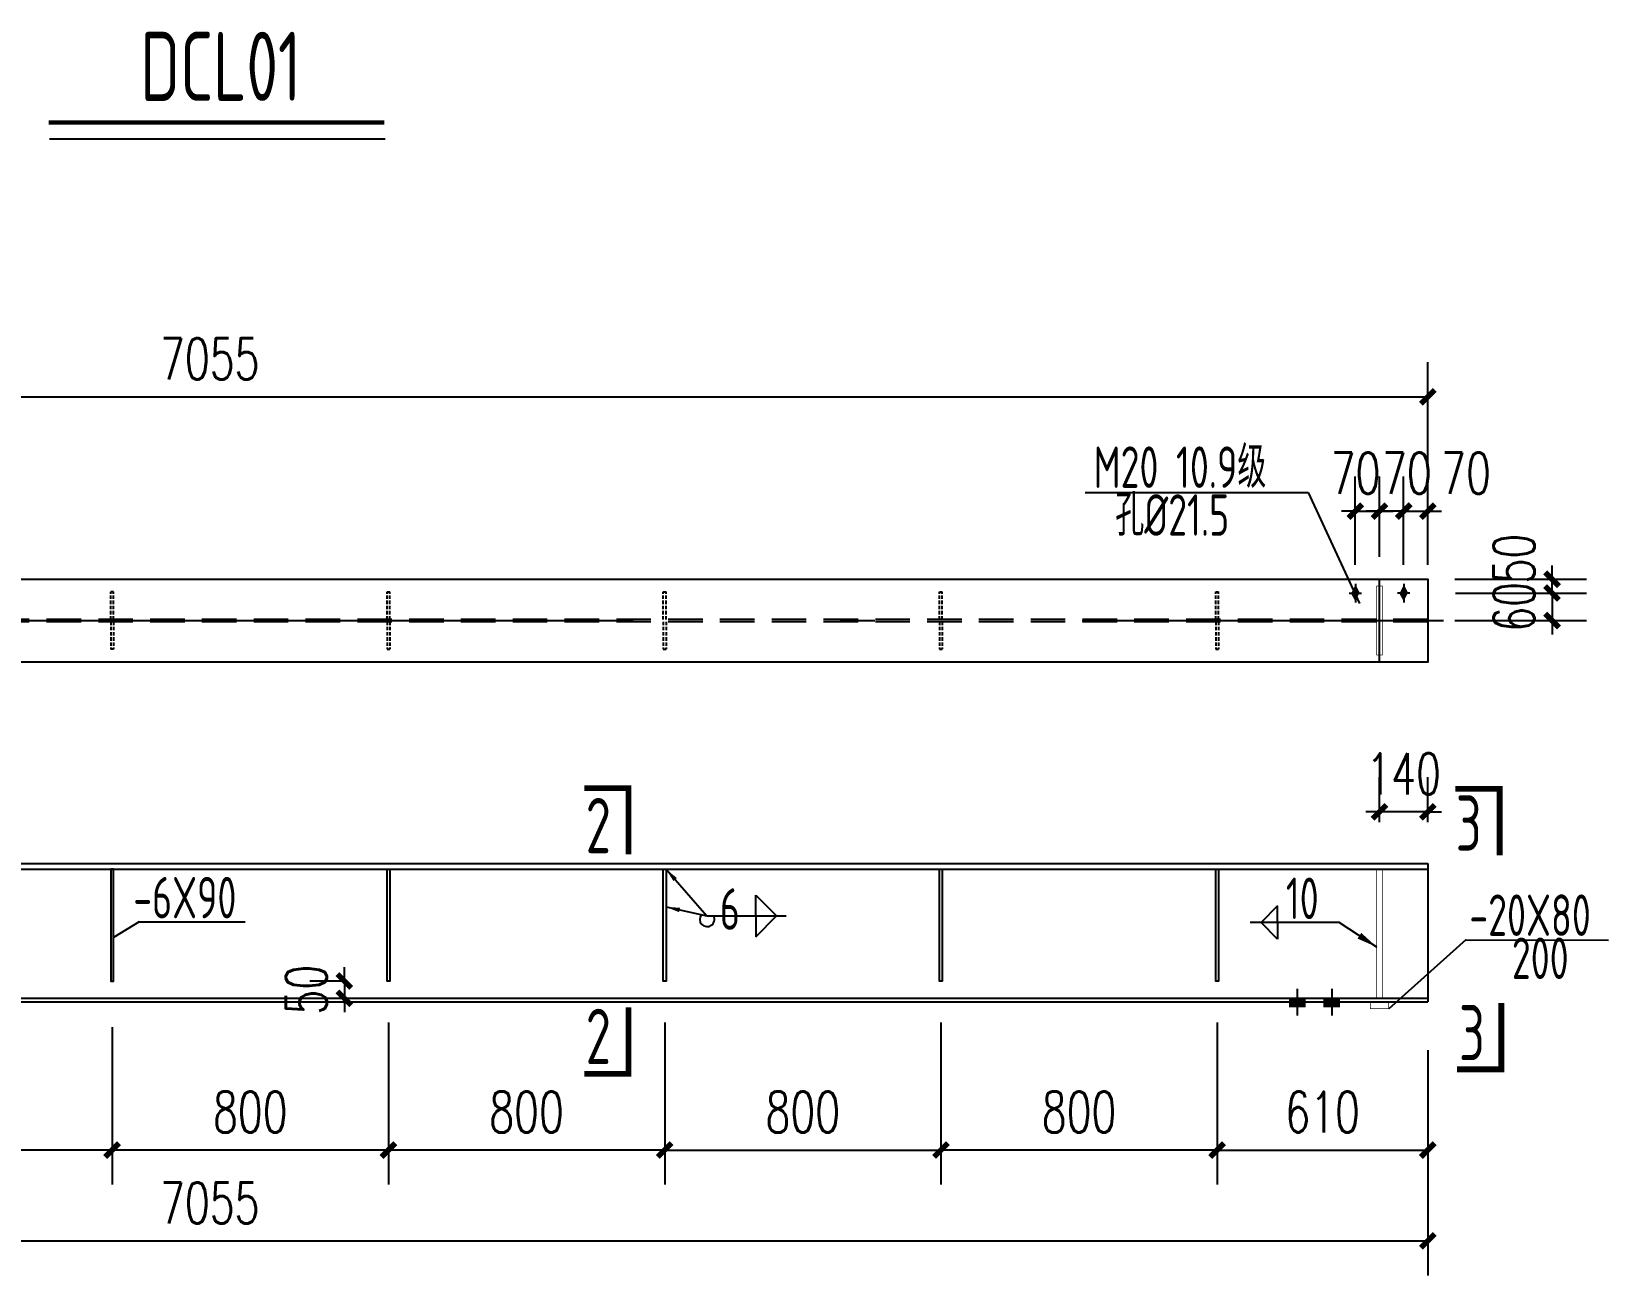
# Model space of a CAD drawing. Extents: x -89996 to 1006241, y -2176 to 440573.
# Drawn here: x 939213 to 962045, y 131713 to 149718 of the extents above; entities that cross this region are included whole.
import ezdxf
from ezdxf.enums import TextEntityAlignment as Align

# ---------------------------------------------------------------- set-up
doc = ezdxf.new("R2010")
doc.units = 0
doc.header["$LTSCALE"] = 1000
doc.header["$MEASUREMENT"] = 0
for name, pattern in [('ACAD_ISO04W100', [30.5, 24, -3, 0.5, -3]), ('DASHED', [0.75, 0.5, -0.25]), ('DOTE', [2.42, 2, -0.2, 0.02, -0.2])]:
    doc.linetypes.add(name, pattern=pattern)
for name, color, linetype in [('AXIS', 3, 'Continuous'), ('BOLT', 251, 'Continuous'), ('DOTE', 1, 'DOTE'), ('NUM', 7, 'Continuous'), ('PUB_DIM', 3, 'Continuous'), ('PZ', 202, 'Continuous'), ('TEXT', 7, 'Continuous'), ('THIN', 7, 'Continuous'), ('WELD', 7, 'Continuous'), ('吊车梁', 161, 'Continuous'), ('框线', 252, 'Continuous'), ('轴线', 8, 'ACAD_ISO04W100')]:
    doc.layers.add(name, color=color, linetype=linetype)
doc.styles.add('_TCH_DIM_T3', font='SIMPLEX', dxfattribs={"width": 0.705882, "bigfont": 'GBCBIG'})
doc.styles.get("Standard").update_dxf_attribs({"font": 'gbenor.shx', "bigfont": 'gbcbig.shx'})
doc.styles.add('TSSD_Label', font='tssdeng.shx', dxfattribs={"width": 0.7, "bigfont": 'hztxt.shx'})
doc.dimstyles.new('TCH-200-5', dxfattribs={"dimtxt": 595, "dimasz": 200, "dimexe": 500, "dimexo": 600, "dimgap": 252.5, "dimtad": 1, "dimdec": 0, "dimlfac": 0.2, "dimzin": 0, "dimdsep": 46, "dimtxsty": '_TCH_DIM_T3', "dimblk": 'ARCHTICK', "dimcen": 0.09, "dimclrd": 124, "dimclre": 124, "dimclrt": 7, "dimazin": 2, "dimtfac": 1, "dimtdec": 0, "dimtix": 1, "dimtmove": 2, "dimatfit": 3, "dimfxl": 0, "dimtolj": 1, "dimtzin": 0, "dimarcsym": 0})
doc.dimstyles.new('TSSD_LEADER_STYLE_200.0', dxfattribs={"dimtxt": 0.18, "dimasz": 200, "dimexe": 0.18, "dimexo": 0.0625, "dimgap": 0.09, "dimtad": 0, "dimtih": 1, "dimtoh": 1, "dimdec": 4, "dimzin": 0, "dimdsep": 46, "dimtxsty": 'Standard', "dimcen": 0.09, "dimadec": 0, "dimazin": 0, "dimtfac": 1, "dimtdec": 4, "dimtofl": 0, "dimtmove": 0, "dimatfit": 3, "dimfxl": 0, "dimtolj": 1, "dimtzin": 0, "dimarcsym": 0})

# ---------------------------------------------------------------- blocks, each defined once
blk = doc.blocks.new('_ArchTick')
at = {"color": 0, "linetype": 'ByBlock', "const_width": 0.4}
blk.add_lwpolyline([(-0.5, -0.5), (0.5, 0.5)], dxfattribs=at)
blk = doc.blocks.new('*D1382')
at = {"layer": 'AXIS', "color": 124, "lineweight": -2, "transparency": 16777216}
for p, q in [((958380, 142000), (958380, 143276)), ((958730, 142115), (958730, 143276)), ((958380, 142776), (958180, 142776)), ((958380, 142776), (958730, 142776)), ((958730, 142776), (958930, 142776))]:
    blk.add_line(p, q, dxfattribs=at)
at = {"layer": 'Defpoints', "color": 0, "transparency": 16777216}
for p in [(958730, 142776), (958380, 141400, 2366), (958730, 141515, 2366)]:
    blk.add_point(p, dxfattribs=at)
at = {"layer": 'AXIS', "color": 124, "lineweight": -2, "transparency": 16777216, "xscale": 200, "yscale": 200, "zscale": 200}
blk.add_blockref('_ArchTick', (958380, 142776), dxfattribs=at)
at = {"layer": 'AXIS', "color": 124, "lineweight": -2, "transparency": 16777216, "xscale": 200, "yscale": 200, "zscale": 200, "rotation": 180}
blk.add_blockref('_ArchTick', (958730, 142776), dxfattribs=at)
at = {"layer": 'AXIS', "color": 7, "transparency": 16777216, "insert": (958384, 143326), "char_height": 595, "attachment_point": 5, "style": '_TCH_DIM_T3'}
blk.add_mtext('\\A1;70', dxfattribs=at)
blk = doc.blocks.new('_WELD004')
at = {"color": 0, "linetype": 'ByBlock'}
for p, q in [((0, 1), (1, 0)), ((0, 0), (0, 1))]:
    blk.add_line(p, q, dxfattribs=at)
blk = doc.blocks.new('*D1383')
at = {"layer": 'AXIS', "color": 124, "lineweight": -2, "transparency": 16777216}
for p, q in [((958730, 142115), (958730, 143276)), ((959080, 142000), (959080, 143276)), ((958730, 142776), (958530, 142776)), ((959080, 142776), (958730, 142776)), ((959080, 142776), (959280, 142776))]:
    blk.add_line(p, q, dxfattribs=at)
at = {"layer": 'Defpoints', "color": 0, "transparency": 16777216}
for p in [(958730, 142776), (958730, 141515, 2366), (959080, 141400, 2366)]:
    blk.add_point(p, dxfattribs=at)
at = {"layer": 'AXIS', "color": 124, "lineweight": -2, "transparency": 16777216, "xscale": 200, "yscale": 200, "zscale": 200}
blk.add_blockref('_ArchTick', (958730, 142776), dxfattribs=at)
at = {"layer": 'AXIS', "color": 124, "lineweight": -2, "transparency": 16777216, "xscale": 200, "yscale": 200, "zscale": 200, "rotation": 180}
blk.add_blockref('_ArchTick', (959080, 142776), dxfattribs=at)
at = {"layer": 'AXIS', "color": 7, "transparency": 16777216, "insert": (959127, 143326), "char_height": 595, "attachment_point": 5, "style": '_TCH_DIM_T3'}
blk.add_mtext('\\A1;70', dxfattribs=at)
blk = doc.blocks.new('*D1384')
at = {"layer": 'AXIS', "color": 124, "lineweight": -2, "transparency": 16777216}
for p, q in [((959080, 142000), (959080, 143276)), ((959430, 142000), (959430, 143276)), ((959080, 142776), (958880, 142776)), ((959080, 142776), (959430, 142776)), ((959430, 142776), (959630, 142776))]:
    blk.add_line(p, q, dxfattribs=at)
at = {"layer": 'Defpoints', "color": 0, "transparency": 16777216}
for p in [(959430, 142776), (959080, 141400, 3397), (959430, 141400, -5738)]:
    blk.add_point(p, dxfattribs=at)
at = {"layer": 'AXIS', "color": 124, "lineweight": -2, "transparency": 16777216, "xscale": 200, "yscale": 200, "zscale": 200}
blk.add_blockref('_ArchTick', (959080, 142776), dxfattribs=at)
at = {"layer": 'AXIS', "color": 124, "lineweight": -2, "transparency": 16777216, "xscale": 200, "yscale": 200, "zscale": 200, "rotation": 180}
blk.add_blockref('_ArchTick', (959430, 142776), dxfattribs=at)
at = {"layer": 'AXIS', "color": 7, "transparency": 16777216, "insert": (959983, 143326), "char_height": 595, "attachment_point": 5, "style": '_TCH_DIM_T3'}
blk.add_mtext('\\A1;70', dxfattribs=at)
blk = doc.blocks.new('*D1385')
at = {"layer": 'AXIS', "color": 124, "lineweight": -2, "transparency": 16777216}
for p, q in [((959821, 141791), (961729, 141791)), ((961229, 141791), (961229, 141991)), ((961229, 141591), (961229, 141791)), ((959829, 141591), (961729, 141591)), ((961229, 141591), (961229, 141391))]:
    blk.add_line(p, q, dxfattribs=at)
at = {"layer": 'Defpoints', "color": 0, "transparency": 16777216}
for p in [(959221, 141791, 6183), (961229, 141791), (959229, 141591, 2366)]:
    blk.add_point(p, dxfattribs=at)
at = {"layer": 'AXIS', "color": 124, "lineweight": -2, "transparency": 16777216, "xscale": 200, "yscale": 200, "zscale": 200}
for p, rotation in [((961229, 141791), 270), ((961229, 141591), 90)]:
    blk.add_blockref('_ArchTick', p, dxfattribs=dict(at, rotation=rotation))
at = {"layer": 'AXIS', "color": 7, "transparency": 16777216, "insert": (960679, 142089), "char_height": 595, "attachment_point": 5, "rotation": 90, "style": '_TCH_DIM_T3'}
blk.add_mtext('\\A1;50', dxfattribs=at)
blk = doc.blocks.new('*D1386')
at = {"layer": 'AXIS', "color": 124, "lineweight": -2, "transparency": 16777216}
for p, q in [((961229, 141591), (961229, 141791)), ((959829, 141591), (961729, 141591)), ((961229, 141591), (961229, 141191)), ((959821, 141191), (961729, 141191)), ((961229, 141191), (961229, 140991))]:
    blk.add_line(p, q, dxfattribs=at)
at = {"layer": 'Defpoints', "color": 0, "transparency": 16777216}
for p in [(959229, 141591, 2366), (959221, 141191, -7258), (961229, 141191)]:
    blk.add_point(p, dxfattribs=at)
at = {"layer": 'AXIS', "color": 124, "lineweight": -2, "transparency": 16777216, "xscale": 200, "yscale": 200, "zscale": 200}
for p, rotation in [((961229, 141591), 270), ((961229, 141191), 90)]:
    blk.add_blockref('_ArchTick', p, dxfattribs=dict(at, rotation=rotation))
at = {"layer": 'AXIS', "color": 7, "transparency": 16777216, "insert": (960679, 141391), "char_height": 595, "attachment_point": 5, "rotation": 90, "style": '_TCH_DIM_T3'}
blk.add_mtext('\\A1;60', dxfattribs=at)
blk = doc.blocks.new('*D1387')
at = {"layer": 'AXIS', "color": 124, "lineweight": -2, "transparency": 16777216}
for p, q in [((956380, 134568), (956380, 133028)), ((959430, 134473), (959430, 133028)), ((956380, 133528), (959430, 133528))]:
    blk.add_line(p, q, dxfattribs=at)
at = {"layer": 'Defpoints', "color": 0, "transparency": 16777216}
for p in [(956380, 135168, 2558), (959430, 135073, 5955), (959430, 133528)]:
    blk.add_point(p, dxfattribs=at)
at = {"layer": 'AXIS', "color": 124, "lineweight": -2, "transparency": 16777216, "xscale": 200, "yscale": 200, "zscale": 200, "rotation": 180}
blk.add_blockref('_ArchTick', (956380, 133528), dxfattribs=at)
at = {"layer": 'AXIS', "color": 124, "lineweight": -2, "transparency": 16777216, "xscale": 200, "yscale": 200, "zscale": 200}
blk.add_blockref('_ArchTick', (959430, 133528), dxfattribs=at)
at = {"layer": 'AXIS', "color": 7, "transparency": 16777216, "insert": (957905, 134078), "char_height": 595, "attachment_point": 5, "style": '_TCH_DIM_T3'}
blk.add_mtext('\\A1;610', dxfattribs=at)
blk = doc.blocks.new('*D1372')
at = {"layer": 'AXIS', "color": 124, "lineweight": -2, "transparency": 16777216}
for p, q in [((943742, 135974), (943742, 136174)), ((943760, 135974), (943242, 135974)), ((943742, 135974), (943742, 135724)), ((943741, 135724), (943242, 135724)), ((943742, 135724), (943742, 135524))]:
    blk.add_line(p, q, dxfattribs=at)
at = {"layer": 'Defpoints', "color": 0, "transparency": 16777216}
for p in [(944360, 135974, -3397), (943742, 135724), (944341, 135724, -6435)]:
    blk.add_point(p, dxfattribs=at)
at = {"layer": 'AXIS', "color": 124, "lineweight": -2, "transparency": 16777216, "xscale": 200, "yscale": 200, "zscale": 200}
for p, rotation in [((943742, 135974), 270), ((943742, 135724), 90)]:
    blk.add_blockref('_ArchTick', p, dxfattribs=dict(at, rotation=rotation))
at = {"layer": 'AXIS', "color": 7, "transparency": 16777216, "insert": (943192, 135849), "char_height": 595, "attachment_point": 5, "rotation": 90, "style": '_TCH_DIM_T3'}
blk.add_mtext('\\A1;50', dxfattribs=at)
blk = doc.blocks.new('*D1374')
at = {"layer": 'AXIS', "color": 124, "lineweight": -2, "transparency": 16777216}
for p, q in [((924155, 134974), (924155, 131713)), ((959430, 134974), (959430, 131713)), ((924155, 132213), (959430, 132213))]:
    blk.add_line(p, q, dxfattribs=at)
at = {"layer": 'Defpoints', "color": 0, "transparency": 16777216}
for p in [(924155, 135574, 3397), (959430, 135574, 7213), (959430, 132213)]:
    blk.add_point(p, dxfattribs=at)
at = {"layer": 'AXIS', "color": 124, "lineweight": -2, "transparency": 16777216, "xscale": 200, "yscale": 200, "zscale": 200, "rotation": 180}
blk.add_blockref('_ArchTick', (924155, 132213), dxfattribs=at)
at = {"layer": 'AXIS', "color": 124, "lineweight": -2, "transparency": 16777216, "xscale": 200, "yscale": 200, "zscale": 200}
blk.add_blockref('_ArchTick', (959430, 132213), dxfattribs=at)
at = {"layer": 'AXIS', "color": 7, "transparency": 16777216, "insert": (941793, 132763), "char_height": 595, "width": 1480, "attachment_point": 5, "style": '_TCH_DIM_T3'}
blk.add_mtext('\\A1;7055', dxfattribs=at)
blk = doc.blocks.new('*D1377')
at = {"layer": 'AXIS', "color": 124, "lineweight": -2, "transparency": 16777216}
for p, q in [((924155, 142266), (924155, 144930)), ((959430, 142266), (959430, 144930)), ((924155, 144430), (959430, 144430))]:
    blk.add_line(p, q, dxfattribs=at)
at = {"layer": 'Defpoints', "color": 0, "transparency": 16777216}
for p in [(959430, 144430), (924155, 141666, 3397), (959430, 141666, 7213)]:
    blk.add_point(p, dxfattribs=at)
at = {"layer": 'AXIS', "color": 124, "lineweight": -2, "transparency": 16777216, "xscale": 200, "yscale": 200, "zscale": 200, "rotation": 180}
blk.add_blockref('_ArchTick', (924155, 144430), dxfattribs=at)
at = {"layer": 'AXIS', "color": 124, "lineweight": -2, "transparency": 16777216, "xscale": 200, "yscale": 200, "zscale": 200}
blk.add_blockref('_ArchTick', (959430, 144430), dxfattribs=at)
at = {"layer": 'AXIS', "color": 7, "transparency": 16777216, "insert": (941793, 144980), "char_height": 595, "attachment_point": 5, "style": '_TCH_DIM_T3'}
blk.add_mtext('\\A1;7055', dxfattribs=at)
blk = doc.blocks.new('*D1378')
at = {"layer": 'AXIS', "color": 124, "lineweight": -2, "transparency": 16777216}
for p, q in [((936380, 135309), (936380, 133028)), ((940380, 135309), (940380, 133028)), ((940380, 133528), (936380, 133528))]:
    blk.add_line(p, q, dxfattribs=at)
at = {"layer": 'Defpoints', "color": 0, "transparency": 16777216}
for p in [(936380, 135909), (940380, 135909), (936380, 133528)]:
    blk.add_point(p, dxfattribs=at)
at = {"layer": 'AXIS', "color": 124, "lineweight": -2, "transparency": 16777216, "xscale": 200, "yscale": 200, "zscale": 200, "rotation": 180}
blk.add_blockref('_ArchTick', (936380, 133528), dxfattribs=at)
at = {"layer": 'AXIS', "color": 124, "lineweight": -2, "transparency": 16777216, "xscale": 200, "yscale": 200, "zscale": 200}
blk.add_blockref('_ArchTick', (940380, 133528), dxfattribs=at)
at = {"layer": 'AXIS', "color": 7, "transparency": 16777216, "insert": (938380, 134078), "char_height": 595, "attachment_point": 5, "style": '_TCH_DIM_T3'}
blk.add_mtext('\\A1;800', dxfattribs=at)
blk = doc.blocks.new('*D1379')
at = {"layer": 'AXIS', "color": 124, "lineweight": -2, "transparency": 16777216}
for p, q in [((940380, 135309), (940380, 133028)), ((944380, 135374), (944380, 133028)), ((944380, 133528), (940380, 133528))]:
    blk.add_line(p, q, dxfattribs=at)
at = {"layer": 'Defpoints', "color": 0, "transparency": 16777216}
for p in [(940380, 135909), (944380, 135974), (940380, 133528)]:
    blk.add_point(p, dxfattribs=at)
at = {"layer": 'AXIS', "color": 124, "lineweight": -2, "transparency": 16777216, "xscale": 200, "yscale": 200, "zscale": 200, "rotation": 180}
blk.add_blockref('_ArchTick', (940380, 133528), dxfattribs=at)
at = {"layer": 'AXIS', "color": 124, "lineweight": -2, "transparency": 16777216, "xscale": 200, "yscale": 200, "zscale": 200}
blk.add_blockref('_ArchTick', (944380, 133528), dxfattribs=at)
at = {"layer": 'AXIS', "color": 7, "transparency": 16777216, "insert": (942380, 134078), "char_height": 595, "attachment_point": 5, "style": '_TCH_DIM_T3'}
blk.add_mtext('\\A1;800', dxfattribs=at)
blk = doc.blocks.new('*D1380')
at = {"layer": 'AXIS', "color": 124, "lineweight": -2, "transparency": 16777216}
for p, q in [((944380, 135374), (944380, 133028)), ((948380, 135374), (948380, 133028)), ((948380, 133528), (944380, 133528))]:
    blk.add_line(p, q, dxfattribs=at)
at = {"layer": 'Defpoints', "color": 0, "transparency": 16777216}
for p in [(944380, 135974), (948380, 135974), (944380, 133528)]:
    blk.add_point(p, dxfattribs=at)
at = {"layer": 'AXIS', "color": 124, "lineweight": -2, "transparency": 16777216, "xscale": 200, "yscale": 200, "zscale": 200, "rotation": 180}
blk.add_blockref('_ArchTick', (944380, 133528), dxfattribs=at)
at = {"layer": 'AXIS', "color": 124, "lineweight": -2, "transparency": 16777216, "xscale": 200, "yscale": 200, "zscale": 200}
blk.add_blockref('_ArchTick', (948380, 133528), dxfattribs=at)
at = {"layer": 'AXIS', "color": 7, "transparency": 16777216, "insert": (946380, 134078), "char_height": 595, "attachment_point": 5, "style": '_TCH_DIM_T3'}
blk.add_mtext('\\A1;800', dxfattribs=at)
blk = doc.blocks.new('*D1381')
at = {"layer": 'AXIS', "color": 124, "lineweight": -2, "transparency": 16777216}
for p, q in [((948380, 135374), (948380, 133028)), ((952380, 135374), (952380, 133028)), ((948380, 133528), (952380, 133528))]:
    blk.add_line(p, q, dxfattribs=at)
at = {"layer": 'Defpoints', "color": 0, "transparency": 16777216}
for p in [(948380, 135974), (952380, 135974), (952380, 133528)]:
    blk.add_point(p, dxfattribs=at)
at = {"layer": 'AXIS', "color": 124, "lineweight": -2, "transparency": 16777216, "xscale": 200, "yscale": 200, "zscale": 200, "rotation": 180}
blk.add_blockref('_ArchTick', (948380, 133528), dxfattribs=at)
at = {"layer": 'AXIS', "color": 124, "lineweight": -2, "transparency": 16777216, "xscale": 200, "yscale": 200, "zscale": 200}
blk.add_blockref('_ArchTick', (952380, 133528), dxfattribs=at)
at = {"layer": 'AXIS', "color": 7, "transparency": 16777216, "insert": (950380, 134078), "char_height": 595, "attachment_point": 5, "style": '_TCH_DIM_T3'}
blk.add_mtext('\\A1;800', dxfattribs=at)
blk = doc.blocks.new('*D1371')
at = {"layer": 'AXIS', "color": 124, "lineweight": -2, "transparency": 16777216}
for p, q in [((952380, 135374), (952380, 133028)), ((956380, 135374), (956380, 133028)), ((956380, 133528), (952380, 133528))]:
    blk.add_line(p, q, dxfattribs=at)
at = {"layer": 'Defpoints', "color": 0, "transparency": 16777216}
for p in [(952380, 135974), (956380, 135974), (952380, 133528)]:
    blk.add_point(p, dxfattribs=at)
at = {"layer": 'AXIS', "color": 124, "lineweight": -2, "transparency": 16777216, "xscale": 200, "yscale": 200, "zscale": 200, "rotation": 180}
blk.add_blockref('_ArchTick', (952380, 133528), dxfattribs=at)
at = {"layer": 'AXIS', "color": 124, "lineweight": -2, "transparency": 16777216, "xscale": 200, "yscale": 200, "zscale": 200}
blk.add_blockref('_ArchTick', (956380, 133528), dxfattribs=at)
at = {"layer": 'AXIS', "color": 7, "transparency": 16777216, "insert": (954380, 134078), "char_height": 595, "attachment_point": 5, "style": '_TCH_DIM_T3'}
blk.add_mtext('\\A1;800', dxfattribs=at)
blk = doc.blocks.new('*D1392')
at = {"layer": 'AXIS', "color": 124, "lineweight": -2, "transparency": 16777216}
for p, q in [((958730, 138274), (958730, 138924)), ((959430, 138274), (959430, 138924)), ((958730, 138424), (958530, 138424)), ((959430, 138424), (958730, 138424)), ((959430, 138424), (959630, 138424))]:
    blk.add_line(p, q, dxfattribs=at)
at = {"layer": 'Defpoints', "color": 0, "transparency": 16777216}
for p in [(958730, 138424), (958730, 137674, 1861), (959430, 137674, 1861)]:
    blk.add_point(p, dxfattribs=at)
at = {"layer": 'AXIS', "color": 124, "lineweight": -2, "transparency": 16777216, "xscale": 200, "yscale": 200, "zscale": 200}
blk.add_blockref('_ArchTick', (958730, 138424), dxfattribs=at)
at = {"layer": 'AXIS', "color": 124, "lineweight": -2, "transparency": 16777216, "xscale": 200, "yscale": 200, "zscale": 200, "rotation": 180}
blk.add_blockref('_ArchTick', (959430, 138424), dxfattribs=at)
at = {"layer": 'AXIS', "color": 7, "transparency": 16777216, "insert": (959080, 138974), "char_height": 595, "attachment_point": 5, "style": '_TCH_DIM_T3'}
blk.add_mtext('\\A1;140', dxfattribs=at)

msp = doc.modelspace()

# ---------------------------------------------------------------- hatches: boundary and pattern name
at = {"layer": 'BOLT'}
for points in [[(958380.3, 141680.93), (958335.3, 141590.93), (958380.3, 141500.93), (958425.3, 141590.93)], [(959080.3, 141680.93), (959125.3, 141590.93), (959080.3, 141500.93), (959035.3, 141590.93)]]:
    msp.add_hatch(color=256, dxfattribs=at).paths.add_polyline_path(points)

# ---------------------------------------------------------------- linework, layer by layer
at = {"layer": 'AXIS'}
for p, q in [((954470.44, 143045.32, -1535.94), (957697.23, 143045.32, 1860.85)), ((957697.23, 143045.32, 1860.85), (958439.45, 141440.07, 1860.85)), ((940772.59, 136831.32, -1535.94), (940400.3, 136603.44, -1535.94)), ((940772.59, 136831.32, -1535.94), (942304.89, 136831.32, -1535.94)), ((959978.65, 136569.4, 1359), (958863.63, 135573.1, 1860.85)), ((959978.65, 136569.4, 1359), (962045.32, 136567.89, 1359))]:
    msp.add_line(p, q, dxfattribs=at)
at = {"layer": 'AXIS', "color": 11, "true_color": 0xf27172, "const_width": 10, "elevation": 1860.85}
for points in [[(958770.3, 137594.34), (958770.3, 135723.1), (958690.3, 135723.1), (958690.3, 137594.34), (958770.3, 137594.34)], [(958596.97, 135673.1), (958596.97, 135573.1), (958863.63, 135573.1), (958863.63, 135673.1), (958596.97, 135673.1)]]:
    msp.add_lwpolyline(points, dxfattribs=at)
at = {"layer": 'BOLT'}
for p, q in [((958290.3, 141590.93, 7179.19), (958470.3, 141590.93, 7179.19)), ((958380.3, 141680.93, 7179.19), (958335.3, 141590.93, 7179.19)), ((958380.3, 141500.93, 7179.19), (958335.3, 141590.93, 7179.19)), ((958380.3, 141725.93, 7179.19), (958380.3, 141455.93, 7179.19)), ((958380.3, 141680.93, 7179.19), (958425.3, 141590.93, 7179.19)), ((958380.3, 141500.93, 7179.19), (958425.3, 141590.93, 7179.19)), ((959170.3, 141590.93, 7179.19), (958990.3, 141590.93, 7179.19)), ((959080.3, 141680.93, 7179.19), (959035.3, 141590.93, 7179.19)), ((959080.3, 141500.93, 7179.19), (959035.3, 141590.93, 7179.19)), ((959080.3, 141725.93, 7179.19), (959080.3, 141455.93, 7179.19)), ((959080.3, 141680.93, 7179.19), (959125.3, 141590.93, 7179.19)), ((959080.3, 141500.93, 7179.19), (959125.3, 141590.93, 7179.19))]:
    msp.add_line(p, q, dxfattribs=at)
at = {"layer": 'BOLT', "const_width": 240, "elevation": -7910.1}
for points in [[(957539.09, 135723.1), (957539.09, 135593.1)], [(958039.09, 135723.1), (958039.09, 135593.1)]]:
    msp.add_lwpolyline(points, dxfattribs=at)
at = {"layer": 'DOTE'}
msp.add_line((958730.3, 140590.93, 1860.85), (958730.3, 141790.93, 1860.85), dxfattribs=at)
at = {"layer": 'NUM', "const_width": 65.2, "elevation": -1535.94}
msp.add_lwpolyline([(939460.03, 148400.11), (944320.4, 148400.11)], dxfattribs=at)
at = {"layer": 'PUB_DIM', "const_width": 84}
for points, elevation in [([(947855.63, 137806.33), (947855.63, 138766.33), (947215.63, 138766.33)], -10216.38), ([(960469.48, 137796.05), (960469.48, 138756.05), (959829.48, 138756.05)], -7910.1), ([(947855.63, 135591.57), (947855.63, 134631.57), (947215.63, 134631.57)], -10216.38), ([(960494.37, 135655.56), (960494.37, 134695.56), (959854.37, 134695.56)], -7910.1)]:
    msp.add_lwpolyline(points, dxfattribs=dict(at, elevation=elevation))
at = {"layer": 'PZ', "linetype": 'DASHED', "ltscale": 0.1}
for p, q in [((940360.3, 141205.93, -1535.94), (940360.3, 141605.93, -1535.94)), ((940400.3, 141605.93, -1535.94), (940360.3, 141605.93, -1535.94)), ((940400.3, 141205.93, -1535.94), (940400.3, 141605.93, -1535.94)), ((944360.3, 141205.93, -1535.94), (944360.3, 141605.93, -1535.94)), ((944360.3, 141605.93, -1535.94), (944400.3, 141605.93, -1535.94)), ((944400.3, 141205.93, -1535.94), (944400.3, 141605.93, -1535.94)), ((948360.3, 141205.93, -1535.94), (948360.3, 141605.93, -1535.94)), ((948360.3, 141605.93, -1535.94), (948400.3, 141605.93, -1535.94)), ((948400.3, 141205.93, -1535.94), (948400.3, 141605.93, -1535.94)), ((952360.3, 141205.93, -1535.94), (952360.3, 141605.93, -1535.94)), ((952360.3, 141605.93, -1535.94), (952400.3, 141605.93, -1535.94)), ((952400.3, 141205.93, -1535.94), (952400.3, 141605.93, -1535.94)), ((956360.3, 141205.93, -1535.94), (956360.3, 141605.93, -1535.94)), ((956360.3, 141605.93, -1535.94), (956400.3, 141605.93, -1535.94)), ((956400.3, 141205.93, -1535.94), (956400.3, 141605.93, -1535.94)), ((940360.3, 141175.93, -1535.94), (940360.3, 140775.93, -1535.94)), ((940400.3, 141175.93, -1535.94), (940400.3, 140775.93, -1535.94)), ((944360.3, 141175.93, -1535.94), (944360.3, 140775.93, -1535.94)), ((944400.3, 141175.93, -1535.94), (944400.3, 140775.93, -1535.94)), ((948360.3, 141175.93, -1535.94), (948360.3, 140775.93, -1535.94)), ((948400.3, 141175.93, -1535.94), (948400.3, 140775.93, -1535.94)), ((952360.3, 141175.93, -1535.94), (952360.3, 140775.93, -1535.94)), ((952400.3, 141175.93, -1535.94), (952400.3, 140775.93, -1535.94)), ((956360.3, 141175.93, -1535.94), (956360.3, 140775.93, -1535.94)), ((956400.3, 141175.93, -1535.94), (956400.3, 140775.93, -1535.94)), ((940400.3, 140775.93, -1535.94), (940360.3, 140775.93, -1535.94)), ((944360.3, 140775.93, -1535.94), (944400.3, 140775.93, -1535.94)), ((948360.3, 140775.93, -1535.94), (948400.3, 140775.93, -1535.94)), ((952360.3, 140775.93, -1535.94), (952400.3, 140775.93, -1535.94)), ((956360.3, 140775.93, -1535.94), (956400.3, 140775.93, -1535.94))]:
    msp.add_line(p, q, dxfattribs=at)
at = {"layer": 'PZ', "linetype": 'DASHED', "ltscale": 0.1, "const_width": 10, "elevation": 1860.85}
msp.add_lwpolyline([(958770.3, 141690.45), (958770.3, 140691.41), (958690.3, 140691.41), (958690.3, 141690.45), (958770.3, 141690.45)], dxfattribs=at)
at = {"layer": 'PZ', "elevation": -1535.94}
for points in [[(940400.3, 137594.34), (940360.3, 137594.34), (940360.3, 135974.34), (940400.3, 135974.34)], [(944360.3, 137594.34), (944400.3, 137594.34), (944400.3, 135974.34), (944360.3, 135974.34)], [(948360.3, 137594.34), (948400.3, 137594.34), (948400.3, 135974.34), (948360.3, 135974.34)], [(952360.3, 137594.34), (952400.3, 137594.34), (952400.3, 135974.34), (952360.3, 135974.34)], [(956360.3, 137594.34), (956400.3, 137594.34), (956400.3, 135974.34), (956360.3, 135974.34)]]:
    msp.add_lwpolyline(points, close=True, dxfattribs=at)
at = {"layer": 'THIN', "elevation": -1535.94}
msp.add_lwpolyline([(939474.11, 148164.52), (944334.48, 148164.52)], dxfattribs=at)
at = {"layer": 'WELD'}
for p, q in [((948989.94, 136916.34, -1535.94), (950139.76, 136916.34, -1535.94)), ((958146.6, 136821.28, 2452.44), (956855.58, 136821.28, 2452.44))]:
    msp.add_line(p, q, dxfattribs=at)
msp.add_arc((948994.09, 136868.82, -1535.94), 106.98, 142.414473, 26.367983, dxfattribs=at)
at = {"layer": '吊车梁', "linetype": 'DASHED'}
for p, q in [((959430.3, 141205.93, -7492.43), (924235.3, 141205.93, 1860.85)), ((959430.3, 141175.93, -7492.43), (924235.3, 141175.93, 1860.85))]:
    msp.add_line(p, q, dxfattribs=at)
at = {"layer": '吊车梁'}
for p, q in [((924235.3, 137674.34, 1860.85), (959430.3, 137674.34, -7492.5)), ((924235.3, 137594.34, 1860.85), (959430.3, 137594.34, -7492.5)), ((959430.3, 137674.34, 1860.85), (959430.3, 135673.1, 1860.85)), ((924235.3, 135724.34, 1860.85), (959430.3, 135724.34, -7492.5)), ((924235.3, 135674.34, 1860.85), (959430.3, 135674.34, -7492.5))]:
    msp.add_line(p, q, dxfattribs=at)
at = {"layer": '吊车梁', "elevation": 1860.85}
msp.add_lwpolyline([(924235.3, 141790.93), (959430.3, 141790.93), (959430.3, 140590.93), (924235.3, 140590.93)], close=True, dxfattribs=at)
at = {"layer": '框线'}
for p, q in [((957539.09, 135863.72, -7910.1), (957539.09, 135473.65, -7910.1)), ((958039.09, 135863.72, -7910.1), (958039.09, 135473.65, -7910.1))]:
    msp.add_line(p, q, dxfattribs=at)
at = {"layer": '轴线'}
msp.add_line((923923.08, 141190.93, 1860.85), (959658.56, 141190.93, -7490.67), dxfattribs=at)

# ---------------------------------------------------------------- block references
at = {"layer": 'WELD'}
for p, xscale, yscale, zscale in [((949698.78, 136916.34, -1535.94), 300, 300, 300), ((957255.58, 136821.28, 2452.44), -240, 240, 240)]:
    msp.add_blockref('_WELD004', p, dxfattribs=dict(at, xscale=xscale, yscale=yscale, zscale=zscale))
for p, xscale, yscale, zscale, rotation in [((949698.78, 136916.34, -1535.94), -300, 300, 300.0000000000001, 180), ((957255.58, 136821.28, 2452.44), 240, 240, 240, 180.0000000000054)]:
    msp.add_blockref('_WELD004', p, dxfattribs=dict(at, xscale=xscale, yscale=yscale, zscale=zscale, rotation=rotation))

# ---------------------------------------------------------------- texts
at = {"layer": 'TEXT', "style": 'TSSD_Label', "width": 0.7}
for s, height, p in [('DCL01', 1000, (941952.19, 149214.43, -1760.44)), ('2', 800, (947419.71, 138224.91, -10491.84)), ('3', 800, (960022, 138260.31, -8185.56)), ('3', 800, (960068.55, 135226.47, -8185.56)), ('2', 800, (947419.71, 135172.98, -10491.84))]:
    msp.add_text(s, height=height, dxfattribs=at).set_placement(p, align=Align.MIDDLE_CENTER)
for s, p in [('M20 10.9级', (954590.44, 143112.75, -1708.1)), ('孔%%C21.5', (954903.71, 142419.71, 1688.69)), ('-6X90', (940685.27, 136881.86, -1708.1)), ('10', (957374.51, 136871.28, 2452.44)), ('6', (949179.44, 136716.34, -1535.94)), ('-20X80', (960030.41, 136627.62, 1175.36)), ('200', (960646.27, 136003.87, 1175.36))]:
    msp.add_text(s, height=600, dxfattribs=at).set_placement(p)

# ---------------------------------------------------------------- dimensions: what is measured, and where the dimension line sits
at = {"layer": 'AXIS'}
for base, p1, p2, picture, middle in [((959430.3, 144430.21, -1535.94), (924155.3, 141665.93, 1860.85), (959430.3, 141665.93, 5677.07), '*D1377', (941792.8, 144980.21, -1535.94)), ((958730.3, 138423.72), (959430.3, 137674.34, 1860.85), (958730.3, 137674.34, 1860.85), '*D1392', (959080.3, 138973.72)), ((952380.3, 133528.18, -1535.94), (956380.3, 135974.34, -1535.94), (952380.3, 135974.34, -1535.94), '*D1371', (954380.3, 134078.18, -1535.94)), ((959430.3, 132212.91, -1535.94), (924155.3, 135574.34, 1860.85), (959430.3, 135574.34, 5677.07), '*D1374', (941792.8, 132762.91, -1535.94)), ((959430.3, 133528.18, -4093.88), (956380.3, 135168.25, -1535.94), (959430.3, 135073.1, 1860.85), '*D1387', (957905.3, 134078.18, -4093.88))]:
    dim = msp.add_linear_dim(base=base, p1=p1, p2=p2, dimstyle='TCH-200-5', dxfattribs=at)
    dim.commit()
    dim.dimension.update_dxf_attribs({"geometry": picture, "text_midpoint": middle})
dim = msp.add_linear_dim(base=(958730.3, 142775.54, 8629.05), p1=(958380.3, 141400.07, 10995.41), p2=(958730.3, 141515.07, 10995.41), angle=180, dimstyle='TCH-200-5', dxfattribs=at)
dim.commit()
dim.dimension.update_dxf_attribs({"geometry": '*D1382', "text_midpoint": (958383.68, 143325.54, 8629.05), "dimtype": 128})
for base, p2, picture, middle in [((958730.3, 142775.54, 8629.05), (958730.3, 141515.07, 10995.41), '*D1383', (959127.05, 143325.54, 8629.05)), ((959430.3, 142775.54, 7598.62), (959430.3, 141400.07, 1860.85), '*D1384', (959982.93, 143325.54, 7598.62))]:
    dim = msp.add_linear_dim(base=base, p1=(959080.3, 141400.07, 10995.41), p2=p2, dimstyle='TCH-200-5', dxfattribs=at)
    dim.commit()
    dim.dimension.update_dxf_attribs({"geometry": picture, "text_midpoint": middle, "dimtype": 128})
dim = msp.add_linear_dim(base=(961229.04, 141790.93, -4321.73), p1=(959229.45, 141590.93, -1955.37), p2=(959221.33, 141790.93, 1860.85), angle=90, text='50', dimstyle='TCH-200-5', dxfattribs=at)
dim.commit()
dim.dimension.update_dxf_attribs({"geometry": '*D1385', "text_midpoint": (960679.04, 142089.33, -4321.73), "dimtype": 128})
dim = msp.add_linear_dim(base=(961229.04, 141190.93, -4321.73), p1=(959229.45, 141590.93, -1955.37), p2=(959220.84, 141190.93, -11579.24), angle=270, text='60', dimstyle='TCH-200-5', dxfattribs=at)
dim.commit()
dim.dimension.update_dxf_attribs({"geometry": '*D1386', "text_midpoint": (960679.04, 141390.93, -4321.73)})
for base, p1, p2, angle, picture, middle in [((943742.42, 135724.34, 1860.85), (944360.3, 135974.34, -1535.94), (944341.43, 135724.34, -4573.73), 90, '*D1372', (943192.42, 135849.34, 1860.85)), ((936380.3, 133528.18, -1535.94), (940380.3, 135909.34, -1535.94), (936380.3, 135909.34, -1535.94), 180, '*D1378', (938380.3, 134078.18, -1535.94)), ((940380.3, 133528.18, -1535.94), (944380.3, 135974.34, -1535.94), (940380.3, 135909.34, -1535.94), 180, '*D1379', (942380.3, 134078.18, -1535.94)), ((944380.3, 133528.18, -1535.94), (948380.3, 135974.34, -1535.94), (944380.3, 135974.34, -1535.94), 180, '*D1380', (946380.3, 134078.18, -1535.94)), ((952380.3, 133528.18, -1535.94), (948380.3, 135974.34, -1535.94), (952380.3, 135974.34, -1535.94), 180, '*D1381', (950380.3, 134078.18, -1535.94))]:
    dim = msp.add_linear_dim(base=base, p1=p1, p2=p2, angle=angle, dimstyle='TCH-200-5', dxfattribs=at)
    dim.commit()
    dim.dimension.update_dxf_attribs({"geometry": picture, "text_midpoint": middle})

# ---------------------------------------------------------------- leaders
at = {"layer": 'WELD'}
for points in [[(948400.3, 137594.34, -1535.94), (948989.94, 136916.34, -1535.94)], [(948400.3, 137046.06, -1955.37), (948989.94, 136916.34, -1955.37)]]:
    msp.add_leader(points, dimstyle='TSSD_LEADER_STYLE_200.0', dxfattribs=at)
msp.add_leader([(958690.34, 136466.22, -12565.17), (958146.6, 136821.28, -12565.17)], dimstyle='TSSD_LEADER_STYLE_200.0', override={"dimasz": 300}, dxfattribs=at)

doc.saveas('drawing.dxf')
